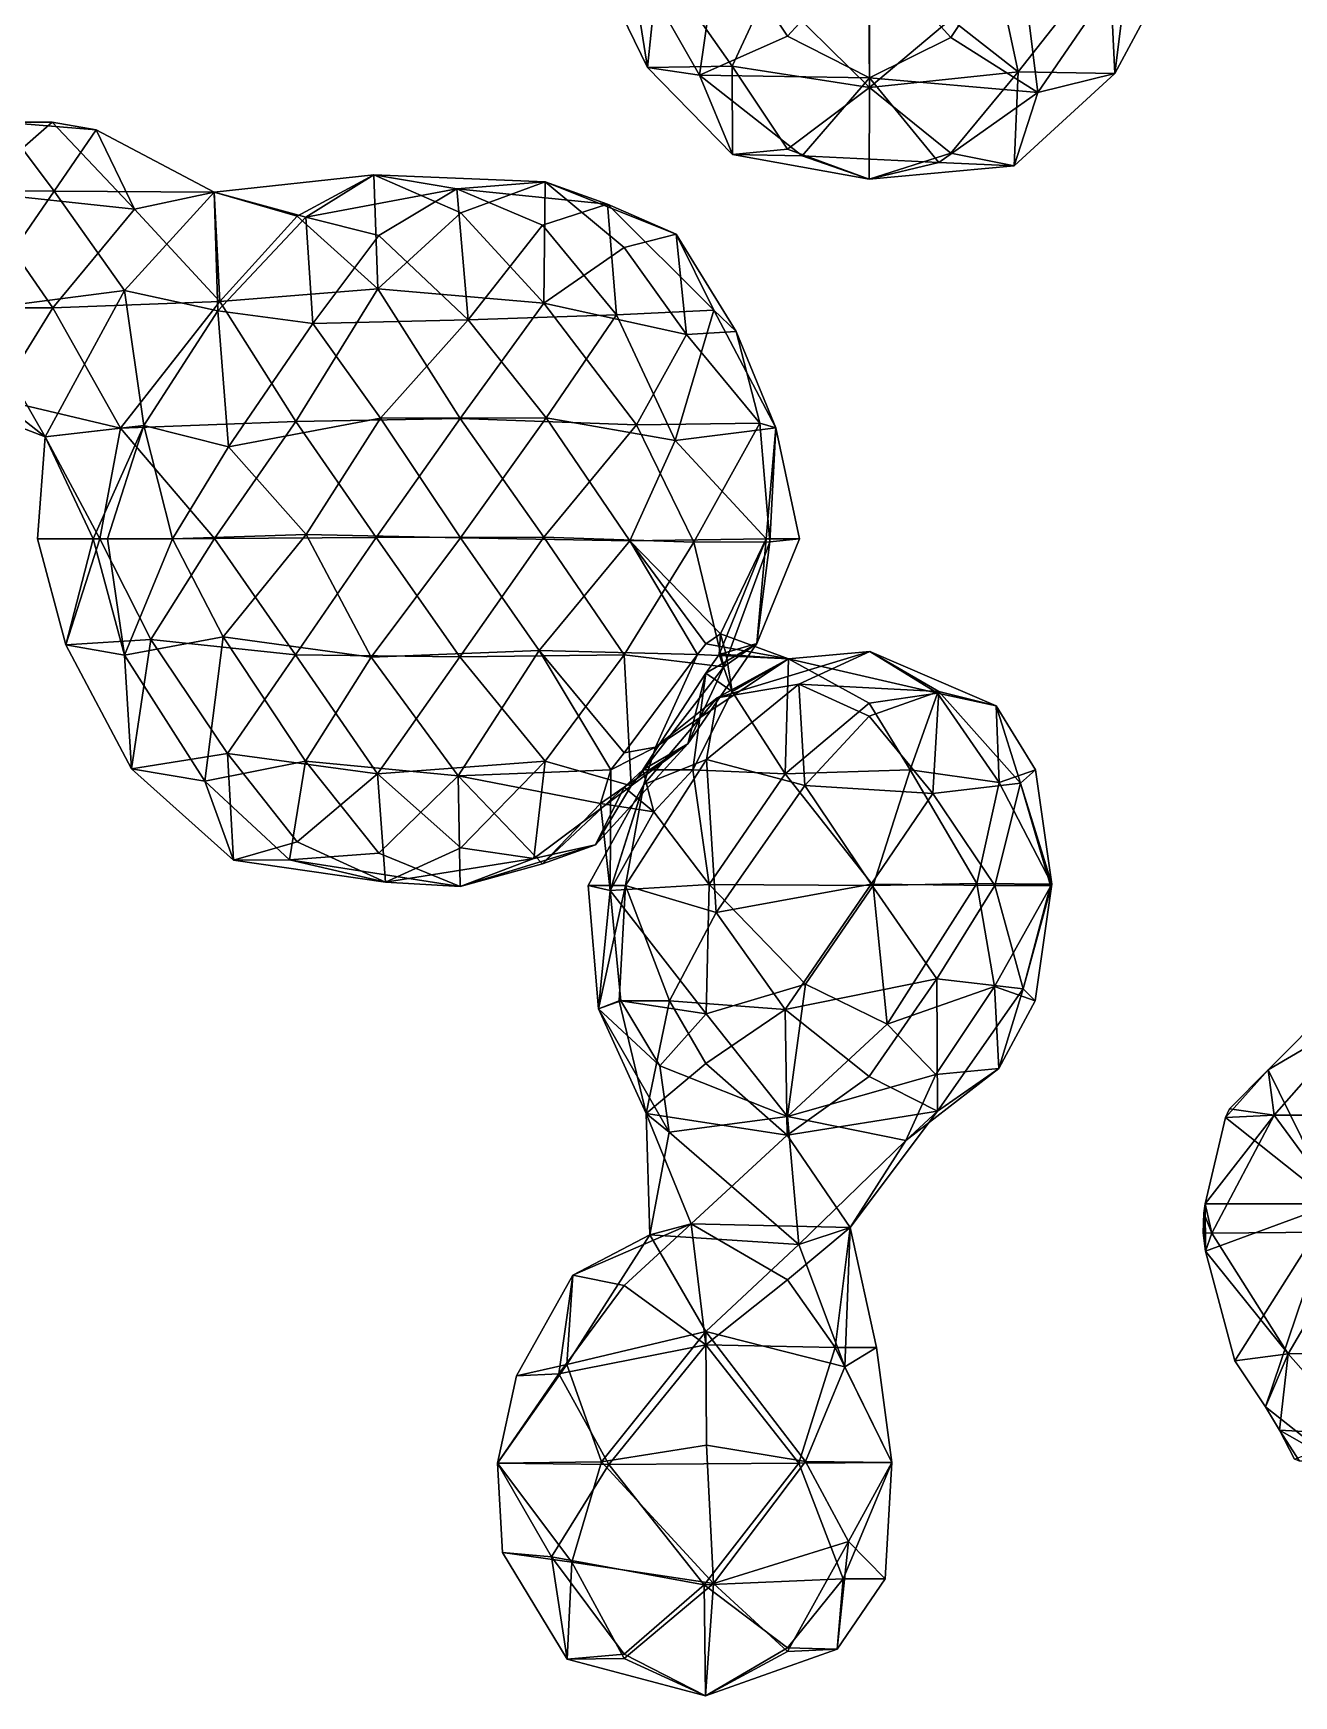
# Model space of a CAD drawing. Extents: x 290034 to 295698, y 4553723 to 4561693.
# Drawn here: x 294919.4 to 295113.8, y 4558995.8 to 4559252.1 of the extents above; entities that cross this region are included whole.
import ezdxf

# ---------------------------------------------------------------- set-up
doc = ezdxf.new("R2010")
doc.units = 0
doc.layers.add('Au_ppm_Pref_-_0_2', color=7, linetype='CONTINUOUS')

msp = doc.modelspace()

# ---------------------------------------------------------------- linework, layer by layer
at = {"layer": 'Au_ppm_Pref_-_0_2'}
for points in [[(295011.3, 4559264.7, 1847.56), (295022.16, 4559245.67, 1847.15), (295025.3, 4559267.48, 1843.62)], [(295025.3, 4559267.48, 1843.62), (295022.16, 4559245.67, 1847.15), (295035.71, 4559251.7, 1843.27)], [(295048.28, 4559265.4, 1843.52), (295025.3, 4559267.48, 1843.62), (295035.71, 4559251.7, 1843.27)], [(295071.35, 4559267.11, 1843.49), (295048.28, 4559265.4, 1843.52), (295060.91, 4559251.5, 1843.2)], [(295071.35, 4559267.11, 1843.49), (295060.91, 4559251.5, 1843.2), (295074.32, 4559242.99, 1846.8)], [(295071.35, 4559267.11, 1843.49), (295074.32, 4559242.99, 1846.8), (295088.41, 4559263.59, 1846.41)], [(295006.14, 4559263.28, 1853.07), (295014.12, 4559246.89, 1853.07), (295011.3, 4559264.7, 1847.56)], [(295011.3, 4559264.7, 1847.56), (295014.12, 4559246.89, 1853.07), (295022.16, 4559245.67, 1847.15)], [(295048.21, 4559265.58, 1862.4), (295048.37, 4559243.76, 1859.97), (295032.8, 4559259.13, 1861.76)], [(295048.28, 4559265.4, 1843.52), (295035.71, 4559251.7, 1843.27), (295048.33, 4559245.25, 1844.46)], [(295048.21, 4559265.58, 1862.4), (295060.91, 4559254.33, 1861.99), (295048.37, 4559243.76, 1859.97)], [(295060.91, 4559251.5, 1843.2), (295048.28, 4559265.4, 1843.52), (295048.33, 4559245.25, 1844.46)], [(295085.29, 4559264.04, 1858.84), (295071.29, 4559246.18, 1858.79), (295067.63, 4559263.28, 1862.18)], [(295071.29, 4559246.18, 1858.79), (295085.29, 4559264.04, 1858.84), (295086.2, 4559245.92, 1853.31)], [(295085.29, 4559264.04, 1858.84), (295095.95, 4559264.15, 1852.35), (295086.2, 4559245.92, 1853.31)], [(295095.95, 4559264.15, 1852.35), (295088.41, 4559263.59, 1846.41), (295086.2, 4559245.92, 1853.31)], [(295015.8, 4559263.28, 1858.38), (295014.12, 4559246.89, 1853.07), (295006.14, 4559263.28, 1853.07)], [(295015.8, 4559263.28, 1858.38), (295027.18, 4559247.07, 1858.53), (295014.12, 4559246.89, 1853.07)], [(295027.18, 4559247.07, 1858.53), (295015.8, 4559263.28, 1858.38), (295032.8, 4559259.13, 1861.76)], [(295071.29, 4559246.18, 1858.79), (295060.91, 4559254.33, 1861.99), (295067.63, 4559263.28, 1862.18)], [(295074.32, 4559242.99, 1846.8), (295086.2, 4559245.92, 1853.31), (295088.41, 4559263.59, 1846.41)], [(295027.18, 4559247.07, 1858.53), (295032.8, 4559259.13, 1861.76), (295048.37, 4559243.76, 1859.97)], [(295048.37, 4559243.76, 1859.97), (295060.91, 4559254.33, 1861.99), (295071.29, 4559246.18, 1858.79)], [(295022.16, 4559245.67, 1847.15), (295048.33, 4559245.25, 1844.46), (295035.71, 4559251.7, 1843.27)], [(295060.91, 4559251.5, 1843.2), (295048.33, 4559245.25, 1844.46), (295074.32, 4559242.99, 1846.8)], [(295014.12, 4559246.89, 1853.07), (295027.18, 4559247.07, 1858.53), (295027.23, 4559233.47, 1853.07)], [(295014.12, 4559246.89, 1853.07), (295027.23, 4559233.47, 1853.07), (295022.16, 4559245.67, 1847.15)], [(295027.18, 4559247.07, 1858.53), (295048.37, 4559243.76, 1859.97), (295035.71, 4559234.27, 1856.8)], [(295027.18, 4559247.07, 1858.53), (295035.71, 4559234.27, 1856.8), (295027.23, 4559233.47, 1853.07)], [(295060.91, 4559233.67, 1857), (295048.37, 4559243.76, 1859.97), (295071.29, 4559246.18, 1858.79)], [(295071.29, 4559246.18, 1858.79), (295070.64, 4559231.7, 1853.07), (295060.91, 4559233.67, 1857)], [(295071.29, 4559246.18, 1858.79), (295086.2, 4559245.92, 1853.31), (295070.64, 4559231.7, 1853.07)], [(295070.64, 4559231.7, 1853.07), (295086.2, 4559245.92, 1853.31), (295074.32, 4559242.99, 1846.8)], [(295037.95, 4559233.27, 1847.95), (295022.16, 4559245.67, 1847.15), (295027.23, 4559233.47, 1853.07)], [(295048.33, 4559245.25, 1844.46), (295022.16, 4559245.67, 1847.15), (295037.95, 4559233.27, 1847.95)], [(295035.71, 4559234.27, 1856.8), (295048.37, 4559243.76, 1859.97), (295048.3, 4559229.67, 1853.24)], [(295037.95, 4559233.27, 1847.95), (295059.03, 4559232.23, 1847.77), (295048.33, 4559245.25, 1844.46)], [(295048.3, 4559229.67, 1853.24), (295048.37, 4559243.76, 1859.97), (295060.91, 4559233.67, 1857)], [(295048.33, 4559245.25, 1844.46), (295059.03, 4559232.23, 1847.77), (295074.32, 4559242.99, 1846.8)], [(295059.03, 4559232.23, 1847.77), (295070.64, 4559231.7, 1853.07), (295074.32, 4559242.99, 1846.8)], [(294914.68, 4559238.45, 1805.55), (294922.66, 4559227.81, 1806.78), (294896.67, 4559227.9, 1805.23)], [(294922.32, 4559238.43, 1801.96), (294914.68, 4559238.45, 1805.55), (294910.04, 4559227.71, 1799.62)], [(294935.03, 4559225.04, 1799.91), (294922.32, 4559238.43, 1801.96), (294910.04, 4559227.71, 1799.62)], [(294914.68, 4559238.45, 1805.55), (294929.13, 4559237.27, 1805.55), (294922.66, 4559227.81, 1806.78)], [(294929.13, 4559237.27, 1805.55), (294914.68, 4559238.45, 1805.55), (294922.32, 4559238.43, 1801.96)], [(294929.13, 4559237.27, 1805.55), (294922.32, 4559238.43, 1801.96), (294935.03, 4559225.04, 1799.91)], [(294922.66, 4559227.81, 1806.78), (294929.13, 4559237.27, 1805.55), (294947.29, 4559227.66, 1805.47)], [(294929.13, 4559237.27, 1805.55), (294935.03, 4559225.04, 1799.91), (294947.29, 4559227.66, 1805.47)], [(295048.3, 4559229.67, 1853.24), (295027.23, 4559233.47, 1853.07), (295035.71, 4559234.27, 1856.8)], [(295027.23, 4559233.47, 1853.07), (295048.3, 4559229.67, 1853.24), (295037.95, 4559233.27, 1847.95)], [(295059.03, 4559232.23, 1847.77), (295037.95, 4559233.27, 1847.95), (295048.3, 4559229.67, 1853.24)], [(295070.64, 4559231.7, 1853.07), (295048.3, 4559229.67, 1853.24), (295060.91, 4559233.67, 1857)], [(295048.3, 4559229.67, 1853.24), (295070.64, 4559231.7, 1853.07), (295059.03, 4559232.23, 1847.77)], [(294922.66, 4559227.81, 1806.78), (294910, 4559209.46, 1807.77), (294896.67, 4559227.9, 1805.23)], [(294947.29, 4559227.66, 1805.47), (294971.95, 4559230.31, 1805.23), (294961.43, 4559223.77, 1810.82)], [(294947.29, 4559227.66, 1805.47), (294960.12, 4559223.93, 1800.85), (294971.95, 4559230.31, 1805.23)], [(294960.12, 4559223.93, 1800.85), (294972.54, 4559212.74, 1798.89), (294971.95, 4559230.31, 1805.23)], [(294961.43, 4559223.77, 1810.82), (294971.95, 4559230.31, 1805.23), (294984.73, 4559228.14, 1811.91)], [(294972.72, 4559220.95, 1815.2), (294961.43, 4559223.77, 1810.82), (294984.73, 4559228.14, 1811.91)], [(294984.73, 4559228.14, 1811.91), (294971.95, 4559230.31, 1805.23), (294998.35, 4559229.23, 1805.33)], [(294998.35, 4559229.23, 1805.33), (294971.95, 4559230.31, 1805.23), (294985.32, 4559224.45, 1800.68)], [(294971.95, 4559230.31, 1805.23), (294972.54, 4559212.74, 1798.89), (294985.32, 4559224.45, 1800.68)], [(294986.49, 4559207.95, 1817.02), (294972.72, 4559220.95, 1815.2), (294984.73, 4559228.14, 1811.91)], [(295007.97, 4559225.8, 1810.87), (294984.73, 4559228.14, 1811.91), (294998.35, 4559229.23, 1805.33)], [(294986.49, 4559207.95, 1817.02), (294984.73, 4559228.14, 1811.91), (294997.91, 4559222.53, 1815.73)], [(295007.97, 4559225.8, 1810.87), (294997.91, 4559222.53, 1815.73), (294984.73, 4559228.14, 1811.91)], [(294998.12, 4559210.55, 1799.44), (294998.35, 4559229.23, 1805.33), (294985.32, 4559224.45, 1800.68)], [(295010.51, 4559219.13, 1802.45), (294998.35, 4559229.23, 1805.33), (294998.12, 4559210.55, 1799.44)], [(294998.35, 4559229.23, 1805.33), (295018.55, 4559221.19, 1805.55), (295007.97, 4559225.8, 1810.87)], [(295010.51, 4559219.13, 1802.45), (295018.55, 4559221.19, 1805.55), (294998.35, 4559229.23, 1805.33)], [(294922.41, 4559209.79, 1798.77), (294910.04, 4559227.71, 1799.62), (294903.76, 4559209.83, 1800.03)], [(294922.66, 4559227.81, 1806.78), (294933.47, 4559212.46, 1807.12), (294910, 4559209.46, 1807.77)], [(294935.03, 4559225.04, 1799.91), (294910.04, 4559227.71, 1799.62), (294922.41, 4559209.79, 1798.77)], [(294922.66, 4559227.81, 1806.78), (294947.29, 4559227.66, 1805.47), (294933.47, 4559212.46, 1807.12)], [(294947.85, 4559209.36, 1811.05), (294933.47, 4559212.46, 1807.12), (294947.29, 4559227.66, 1805.47)], [(294935.03, 4559225.04, 1799.91), (294948.18, 4559210.77, 1799.24), (294947.29, 4559227.66, 1805.47)], [(294947.85, 4559209.36, 1811.05), (294947.29, 4559227.66, 1805.47), (294961.43, 4559223.77, 1810.82)], [(294947.29, 4559227.66, 1805.47), (294948.18, 4559210.77, 1799.24), (294960.12, 4559223.93, 1800.85)], [(295007.97, 4559225.8, 1810.87), (295009.35, 4559208.73, 1816.52), (294997.91, 4559222.53, 1815.73)], [(295024.33, 4559209.46, 1811.85), (295009.35, 4559208.73, 1816.52), (295007.97, 4559225.8, 1810.87)], [(295007.97, 4559225.8, 1810.87), (295018.55, 4559221.19, 1805.55), (295024.33, 4559209.46, 1811.85)], [(294935.03, 4559225.04, 1799.91), (294922.41, 4559209.79, 1798.77), (294948.18, 4559210.77, 1799.24)], [(294947.85, 4559209.36, 1811.05), (294961.43, 4559223.77, 1810.82), (294962.52, 4559207.41, 1815.49)], [(294948.18, 4559210.77, 1799.24), (294972.54, 4559212.74, 1798.89), (294960.12, 4559223.93, 1800.85)], [(294961.43, 4559223.77, 1810.82), (294972.72, 4559220.95, 1815.2), (294962.52, 4559207.41, 1815.49)], [(294998.12, 4559210.55, 1799.44), (294985.32, 4559224.45, 1800.68), (294972.54, 4559212.74, 1798.89)], [(294986.49, 4559207.95, 1817.02), (294962.52, 4559207.41, 1815.49), (294972.72, 4559220.95, 1815.2)], [(294986.49, 4559207.95, 1817.02), (294997.91, 4559222.53, 1815.73), (295009.35, 4559208.73, 1816.52)], [(295020.13, 4559205.7, 1802.4), (295018.55, 4559221.19, 1805.55), (295010.51, 4559219.13, 1802.45)], [(295020.13, 4559205.7, 1802.4), (295027.81, 4559206.17, 1805.55), (295018.55, 4559221.19, 1805.55)], [(295018.55, 4559221.19, 1805.55), (295027.81, 4559206.17, 1805.55), (295024.33, 4559209.46, 1811.85)], [(295020.13, 4559205.7, 1802.4), (295010.51, 4559219.13, 1802.45), (294998.12, 4559210.55, 1799.44)], [(294933.47, 4559212.46, 1807.12), (294921.26, 4559189.91, 1805.99), (294910, 4559209.46, 1807.77)], [(294933.47, 4559212.46, 1807.12), (294936.44, 4559191.68, 1810.49), (294921.26, 4559189.91, 1805.99)], [(294933.47, 4559212.46, 1807.12), (294947.85, 4559209.36, 1811.05), (294936.44, 4559191.68, 1810.49)], [(294948.18, 4559210.77, 1799.24), (294959.92, 4559192.3, 1797.53), (294972.54, 4559212.74, 1798.89)], [(294985.23, 4559192.75, 1797.32), (294972.54, 4559212.74, 1798.89), (294959.92, 4559192.3, 1797.53)], [(294985.23, 4559192.75, 1797.32), (294998.12, 4559210.55, 1799.44), (294972.54, 4559212.74, 1798.89)], [(294922.41, 4559209.79, 1798.77), (294932.89, 4559191.23, 1799.27), (294948.18, 4559210.77, 1799.24)], [(294932.89, 4559191.23, 1799.27), (294959.92, 4559192.3, 1797.53), (294948.18, 4559210.77, 1799.24)], [(295012.41, 4559191.75, 1799.18), (294998.12, 4559210.55, 1799.44), (294985.23, 4559192.75, 1797.32)], [(295012.41, 4559191.75, 1799.18), (295020.13, 4559205.7, 1802.4), (294998.12, 4559210.55, 1799.44)], [(294901.12, 4559197.67, 1805.55), (294910, 4559209.46, 1807.77), (294921.26, 4559189.91, 1805.99)], [(294922.41, 4559209.79, 1798.77), (294903.76, 4559209.83, 1800.03), (294913.77, 4559195.77, 1800.88)], [(294913.77, 4559195.77, 1800.88), (294932.89, 4559191.23, 1799.27), (294922.41, 4559209.79, 1798.77)], [(294936.44, 4559191.68, 1810.49), (294947.85, 4559209.36, 1811.05), (294949.51, 4559188.39, 1815.29)], [(294947.85, 4559209.36, 1811.05), (294962.52, 4559207.41, 1815.49), (294949.51, 4559188.39, 1815.29)], [(294962.52, 4559207.41, 1815.49), (294972.96, 4559192.78, 1817.55), (294949.51, 4559188.39, 1815.29)], [(294986.49, 4559207.95, 1817.02), (294972.96, 4559192.78, 1817.55), (294962.52, 4559207.41, 1815.49)], [(294986.49, 4559207.95, 1817.02), (294998.52, 4559192.85, 1818.02), (294972.96, 4559192.78, 1817.55)], [(295009.35, 4559208.73, 1816.52), (294998.52, 4559192.85, 1818.02), (294986.49, 4559207.95, 1817.02)], [(295018.39, 4559189.35, 1817.02), (294998.52, 4559192.85, 1818.02), (295009.35, 4559208.73, 1816.52)], [(295018.39, 4559189.35, 1817.02), (295009.35, 4559208.73, 1816.52), (295024.33, 4559209.46, 1811.85)], [(295018.39, 4559189.35, 1817.02), (295024.33, 4559209.46, 1811.85), (295033.92, 4559191.32, 1811.17)], [(295027.81, 4559206.17, 1805.55), (295033.92, 4559191.32, 1811.17), (295024.33, 4559209.46, 1811.85)], [(295020.13, 4559205.7, 1802.4), (295012.41, 4559191.75, 1799.18), (295031.45, 4559192.01, 1804.23)], [(295031.45, 4559192.01, 1804.23), (295027.81, 4559206.17, 1805.55), (295020.13, 4559205.7, 1802.4)], [(295027.81, 4559206.17, 1805.55), (295031.45, 4559192.01, 1804.23), (295033.92, 4559191.32, 1811.17)], [(294913.77, 4559195.77, 1800.88), (294901.12, 4559197.67, 1805.55), (294921.26, 4559189.91, 1805.99)], [(294913.77, 4559195.77, 1800.88), (294921.26, 4559189.91, 1805.99), (294932.89, 4559191.23, 1799.27)], [(294932.89, 4559191.23, 1799.27), (294947.35, 4559174.25, 1798.06), (294959.92, 4559192.3, 1797.53)], [(294972.28, 4559174.41, 1797.01), (294959.92, 4559192.3, 1797.53), (294947.35, 4559174.25, 1798.06)], [(294949.51, 4559188.39, 1815.29), (294972.96, 4559192.78, 1817.55), (294961.47, 4559174.84, 1817.32)], [(294985.23, 4559192.75, 1797.32), (294959.92, 4559192.3, 1797.53), (294972.28, 4559174.41, 1797.01)], [(294972.96, 4559192.78, 1817.55), (294985.31, 4559174.34, 1816.45), (294961.47, 4559174.84, 1817.32)], [(294998.13, 4559174.43, 1797.48), (294985.23, 4559192.75, 1797.32), (294972.28, 4559174.41, 1797.01)], [(294998.52, 4559192.85, 1818.02), (294985.31, 4559174.34, 1816.45), (294972.96, 4559192.78, 1817.55)], [(295012.41, 4559191.75, 1799.18), (294985.23, 4559192.75, 1797.32), (294998.13, 4559174.43, 1797.48)], [(294998.52, 4559192.85, 1818.02), (295011.39, 4559173.9, 1818.34), (294985.31, 4559174.34, 1816.45)], [(295011.39, 4559173.9, 1818.34), (294998.52, 4559192.85, 1818.02), (295018.39, 4559189.35, 1817.02)], [(295031.45, 4559192.01, 1804.23), (295012.41, 4559191.75, 1799.18), (295021.25, 4559173.66, 1800.89)], [(295021.25, 4559173.66, 1800.89), (295032.97, 4559173.74, 1805.8), (295031.45, 4559192.01, 1804.23)], [(295031.45, 4559192.01, 1804.23), (295032.97, 4559173.74, 1805.8), (295033.92, 4559191.32, 1811.17)], [(294920.05, 4559174.19, 1805.55), (294921.26, 4559189.91, 1805.99), (294928.63, 4559174.19, 1808.52)], [(294929.66, 4559174.19, 1800.57), (294921.26, 4559189.91, 1805.99), (294920.05, 4559174.19, 1805.55)], [(294928.63, 4559174.19, 1808.52), (294921.26, 4559189.91, 1805.99), (294936.44, 4559191.68, 1810.49)], [(294921.26, 4559189.91, 1805.99), (294929.66, 4559174.19, 1800.57), (294932.89, 4559191.23, 1799.27)], [(294936.44, 4559191.68, 1810.49), (294930.88, 4559174.19, 1811.49), (294928.63, 4559174.19, 1808.52)], [(294929.66, 4559174.19, 1800.57), (294947.35, 4559174.25, 1798.06), (294932.89, 4559191.23, 1799.27)], [(294936.44, 4559191.68, 1810.49), (294940.87, 4559174.19, 1814.63), (294930.88, 4559174.19, 1811.49)], [(294936.44, 4559191.68, 1810.49), (294949.51, 4559188.39, 1815.29), (294940.87, 4559174.19, 1814.63)], [(294998.13, 4559174.43, 1797.48), (295021.25, 4559173.66, 1800.89), (295012.41, 4559191.75, 1799.18)], [(295018.39, 4559189.35, 1817.02), (295033.92, 4559191.32, 1811.17), (295032.43, 4559174.19, 1815.89)], [(295033.92, 4559191.32, 1811.17), (295037.55, 4559174.19, 1811.49), (295032.43, 4559174.19, 1815.89)], [(295037.55, 4559174.19, 1811.49), (295033.92, 4559191.32, 1811.17), (295032.97, 4559173.74, 1805.8)], [(294961.47, 4559174.84, 1817.32), (294940.87, 4559174.19, 1814.63), (294949.51, 4559188.39, 1815.29)], [(295032.43, 4559174.19, 1815.89), (295011.39, 4559173.9, 1818.34), (295018.39, 4559189.35, 1817.02)], [(294920.05, 4559174.19, 1805.55), (294928.63, 4559174.19, 1808.52), (294924.44, 4559157.86, 1805.55)], [(294920.05, 4559174.19, 1805.55), (294924.44, 4559157.86, 1805.55), (294929.66, 4559174.19, 1800.57)], [(294929.66, 4559174.19, 1800.57), (294924.44, 4559157.86, 1805.55), (294937.55, 4559158.65, 1800.1)], [(294924.44, 4559157.86, 1805.55), (294928.63, 4559174.19, 1808.52), (294933.47, 4559156.27, 1811.46)], [(294928.63, 4559174.19, 1808.52), (294930.88, 4559174.19, 1811.49), (294933.47, 4559156.27, 1811.46)], [(294929.66, 4559174.19, 1800.57), (294937.55, 4559158.65, 1800.1), (294947.35, 4559174.25, 1798.06)], [(294930.88, 4559174.19, 1811.49), (294940.87, 4559174.19, 1814.63), (294933.47, 4559156.27, 1811.46)], [(294940.87, 4559174.19, 1814.63), (294948.71, 4559159.05, 1815.98), (294933.47, 4559156.27, 1811.46)], [(294959.85, 4559156.32, 1797.75), (294947.35, 4559174.25, 1798.06), (294937.55, 4559158.65, 1800.1)], [(294961.47, 4559174.84, 1817.32), (294948.71, 4559159.05, 1815.98), (294940.87, 4559174.19, 1814.63)], [(294972.28, 4559174.41, 1797.01), (294947.35, 4559174.25, 1798.06), (294959.85, 4559156.32, 1797.75)], [(294961.47, 4559174.84, 1817.32), (294971.54, 4559155.95, 1817.78), (294948.71, 4559159.05, 1815.98)], [(294985.21, 4559156.01, 1797.57), (294972.28, 4559174.41, 1797.01), (294959.85, 4559156.32, 1797.75)], [(294985.31, 4559174.34, 1816.45), (294971.54, 4559155.95, 1817.78), (294961.47, 4559174.84, 1817.32)], [(294997.44, 4559156.96, 1818.77), (294971.54, 4559155.95, 1817.78), (294985.31, 4559174.34, 1816.45)], [(294998.13, 4559174.43, 1797.48), (294972.28, 4559174.41, 1797.01), (294985.21, 4559156.01, 1797.57)], [(295010.5, 4559156.32, 1799.67), (294998.13, 4559174.43, 1797.48), (294985.21, 4559156.01, 1797.57)], [(294997.44, 4559156.96, 1818.77), (294985.31, 4559174.34, 1816.45), (295011.39, 4559173.9, 1818.34)], [(294998.13, 4559174.43, 1797.48), (295010.5, 4559156.32, 1799.67), (295021.25, 4559173.66, 1800.89)], [(295025.36, 4559159.54, 1817.43), (295011.39, 4559173.9, 1818.34), (295032.43, 4559174.19, 1815.89)], [(295025.16, 4559156.37, 1816.47), (295025.36, 4559159.54, 1817.43), (295032.43, 4559174.19, 1815.89)], [(295025.16, 4559156.37, 1816.47), (295032.43, 4559174.19, 1815.89), (295030.96, 4559158.05, 1810.52)], [(295030.96, 4559158.05, 1810.52), (295032.43, 4559174.19, 1815.89), (295037.55, 4559174.19, 1811.49)], [(295030.96, 4559158.05, 1810.52), (295037.55, 4559174.19, 1811.49), (295032.97, 4559173.74, 1805.8)], [(295021.82, 4559156.37, 1818.04), (294997.44, 4559156.96, 1818.77), (295011.39, 4559173.9, 1818.34)], [(295021.25, 4559173.66, 1800.89), (295010.5, 4559156.32, 1799.67), (295025.91, 4559154.46, 1804.86)], [(295023.11, 4559157.97, 1817.97), (295021.82, 4559156.37, 1818.04), (295011.39, 4559173.9, 1818.34)], [(295025.36, 4559159.54, 1817.43), (295023.11, 4559157.97, 1817.97), (295011.39, 4559173.9, 1818.34)], [(295032.97, 4559173.74, 1805.8), (295021.25, 4559173.66, 1800.89), (295025.91, 4559154.46, 1804.86)], [(295032.97, 4559173.74, 1805.8), (295025.91, 4559154.46, 1804.86), (295030.96, 4559158.05, 1810.52)], [(294937.55, 4559158.65, 1800.1), (294924.44, 4559157.86, 1805.55), (294934.54, 4559138.71, 1805.43)], [(294948.71, 4559159.05, 1815.98), (294945.86, 4559136.83, 1812.13), (294933.47, 4559156.27, 1811.46)], [(294937.55, 4559158.65, 1800.1), (294934.54, 4559138.71, 1805.43), (294949.38, 4559141.06, 1800.25)], [(294937.55, 4559158.65, 1800.1), (294949.38, 4559141.06, 1800.25), (294959.85, 4559156.32, 1797.75)], [(294961.39, 4559139.88, 1816.39), (294945.86, 4559136.83, 1812.13), (294948.71, 4559159.05, 1815.98)], [(294948.71, 4559159.05, 1815.98), (294971.54, 4559155.95, 1817.78), (294961.39, 4559139.88, 1816.39)], [(295025.36, 4559159.54, 1817.43), (295035.88, 4559155.67, 1823.54), (295023.11, 4559157.97, 1817.97)], [(295026.23, 4559156.37, 1817.43), (295025.36, 4559159.54, 1817.43), (295025.16, 4559156.37, 1816.47)], [(295025.36, 4559159.54, 1817.43), (295026.23, 4559156.37, 1817.43), (295035.88, 4559155.67, 1823.54)], [(294933.47, 4559156.27, 1811.46), (294934.54, 4559138.71, 1805.43), (294924.44, 4559157.86, 1805.55)], [(294945.86, 4559136.83, 1812.13), (294934.54, 4559138.71, 1805.43), (294933.47, 4559156.27, 1811.46)], [(294949.38, 4559141.06, 1800.25), (294972.49, 4559137.96, 1799.41), (294959.85, 4559156.32, 1797.75)], [(294985.21, 4559156.01, 1797.57), (294959.85, 4559156.32, 1797.75), (294972.49, 4559137.96, 1799.41)], [(294984.93, 4559137.62, 1817.69), (294971.54, 4559155.95, 1817.78), (294997.44, 4559156.96, 1818.77)], [(295008.48, 4559138.55, 1818.39), (294984.93, 4559137.62, 1817.69), (294997.44, 4559156.96, 1818.77)], [(294985.21, 4559156.01, 1797.57), (294998.32, 4559139.89, 1800.67), (295010.5, 4559156.32, 1799.67)], [(295010.51, 4559141.2, 1818.32), (295008.48, 4559138.55, 1818.39), (294997.44, 4559156.96, 1818.77)], [(295010.51, 4559141.2, 1818.32), (294997.44, 4559156.96, 1818.77), (295021.82, 4559156.37, 1818.04)], [(295010.5, 4559156.32, 1799.67), (294998.32, 4559139.89, 1800.67), (295011.61, 4559136.1, 1805.87)], [(295011.61, 4559136.1, 1805.87), (295025.91, 4559154.46, 1804.86), (295010.5, 4559156.32, 1799.67)], [(295010.51, 4559141.2, 1818.32), (295021.82, 4559156.37, 1818.04), (295015.36, 4559142.07, 1823.37)], [(295035.88, 4559155.67, 1823.54), (295015.36, 4559142.07, 1823.37), (295021.82, 4559156.37, 1818.04)], [(295023.11, 4559153.48, 1816.47), (295030.96, 4559158.05, 1810.52), (295020.33, 4559142.55, 1810.51)], [(295020.33, 4559142.55, 1810.51), (295030.96, 4559158.05, 1810.52), (295025.91, 4559154.46, 1804.86)], [(295035.88, 4559155.67, 1823.54), (295021.82, 4559156.37, 1818.04), (295023.11, 4559157.97, 1817.97)], [(295023.11, 4559153.48, 1816.47), (295025.16, 4559156.37, 1816.47), (295030.96, 4559158.05, 1810.52)], [(295023.11, 4559153.48, 1816.47), (295027.17, 4559150.63, 1817.43), (295025.16, 4559156.37, 1816.47)], [(295024.84, 4559149.65, 1827.89), (295048.38, 4559156.83, 1829.39), (295037.46, 4559151.76, 1834.54)], [(295048.38, 4559156.83, 1829.39), (295024.84, 4559149.65, 1827.89), (295035.88, 4559155.67, 1823.54)], [(295027.17, 4559150.63, 1817.43), (295026.23, 4559156.37, 1817.43), (295025.16, 4559156.37, 1816.47)], [(295027.17, 4559150.63, 1817.43), (295035.88, 4559155.67, 1823.54), (295026.23, 4559156.37, 1817.43)], [(295035.88, 4559155.67, 1823.54), (295058.83, 4559150.39, 1824.39), (295048.38, 4559156.83, 1829.39)], [(295059.04, 4559150.65, 1834.22), (295037.46, 4559151.76, 1834.54), (295048.38, 4559156.83, 1829.39)], [(295067.89, 4559148.43, 1829.31), (295059.04, 4559150.65, 1834.22), (295048.38, 4559156.83, 1829.39)], [(295058.83, 4559150.39, 1824.39), (295067.89, 4559148.43, 1829.31), (295048.38, 4559156.83, 1829.39)], [(294984.93, 4559137.62, 1817.69), (294961.39, 4559139.88, 1816.39), (294971.54, 4559155.95, 1817.78)], [(294998.32, 4559139.89, 1800.67), (294985.21, 4559156.01, 1797.57), (294972.49, 4559137.96, 1799.41)], [(295020.33, 4559142.55, 1810.51), (295025.91, 4559154.46, 1804.86), (295011.61, 4559136.1, 1805.87)], [(295021.12, 4559138.55, 1817.43), (295023.11, 4559153.48, 1816.47), (295013.39, 4559138.55, 1816.08)], [(295013.39, 4559138.55, 1816.08), (295023.11, 4559153.48, 1816.47), (295020.33, 4559142.55, 1810.51)], [(295024.84, 4559149.65, 1827.89), (295015.36, 4559142.07, 1823.37), (295035.88, 4559155.67, 1823.54)], [(295021.12, 4559138.55, 1817.43), (295027.17, 4559150.63, 1817.43), (295023.11, 4559153.48, 1816.47)], [(295027.17, 4559150.63, 1817.43), (295035.33, 4559137.95, 1818.52), (295035.88, 4559155.67, 1823.54)], [(295035.33, 4559137.95, 1818.52), (295048.31, 4559148.84, 1819.95), (295035.88, 4559155.67, 1823.54)], [(295058.83, 4559150.39, 1824.39), (295035.88, 4559155.67, 1823.54), (295048.31, 4559148.84, 1819.95)], [(295038.4, 4559136.15, 1839.12), (295023.21, 4559140.16, 1835.56), (295037.46, 4559151.76, 1834.54)], [(295037.46, 4559151.76, 1834.54), (295023.21, 4559140.16, 1835.56), (295024.84, 4559149.65, 1827.89)], [(295038.4, 4559136.15, 1839.12), (295037.46, 4559151.76, 1834.54), (295048.31, 4559146.83, 1838.01)], [(295037.46, 4559151.76, 1834.54), (295059.04, 4559150.65, 1834.22), (295048.31, 4559146.83, 1838.01)], [(295024.84, 4559149.65, 1827.89), (295023.21, 4559140.16, 1835.56), (295013.57, 4559136.32, 1828.95)], [(295024.84, 4559149.65, 1827.89), (295013.57, 4559136.32, 1828.95), (295015.36, 4559142.07, 1823.37)], [(295021.12, 4559138.55, 1817.43), (295035.33, 4559137.95, 1818.52), (295027.17, 4559150.63, 1817.43)], [(295035.33, 4559137.95, 1818.52), (295054.61, 4559138.55, 1820.4), (295048.31, 4559148.84, 1819.95)], [(295059.04, 4559150.65, 1834.22), (295058.12, 4559134.89, 1838.65), (295048.31, 4559146.83, 1838.01)], [(295058.83, 4559150.39, 1824.39), (295048.31, 4559148.84, 1819.95), (295054.61, 4559138.55, 1820.4)], [(295068.33, 4559136.62, 1823.99), (295058.83, 4559150.39, 1824.39), (295054.61, 4559138.55, 1820.4)], [(295059.04, 4559150.65, 1834.22), (295071.63, 4559136.53, 1834.51), (295058.12, 4559134.89, 1838.65)], [(295068.33, 4559136.62, 1823.99), (295067.89, 4559148.43, 1829.31), (295058.83, 4559150.39, 1824.39)], [(295067.89, 4559148.43, 1829.31), (295071.63, 4559136.53, 1834.51), (295059.04, 4559150.65, 1834.22)], [(295068.33, 4559136.62, 1823.99), (295073.97, 4559138.55, 1829.31), (295067.89, 4559148.43, 1829.31)], [(295067.89, 4559148.43, 1829.31), (295073.97, 4559138.55, 1829.31), (295071.63, 4559136.53, 1834.51)], [(295038.4, 4559136.15, 1839.12), (295048.31, 4559146.83, 1838.01), (295058.12, 4559134.89, 1838.65)], [(294950.27, 4559124.63, 1805.55), (294949.38, 4559141.06, 1800.25), (294934.54, 4559138.71, 1805.43)], [(294950.27, 4559124.63, 1805.55), (294960.12, 4559127.48, 1801.86), (294949.38, 4559141.06, 1800.25)], [(294949.38, 4559141.06, 1800.25), (294960.12, 4559127.48, 1801.86), (294972.49, 4559137.96, 1799.41)], [(295010.51, 4559135.9, 1816.55), (295020.33, 4559142.55, 1810.51), (295006.08, 4559127, 1811.49)], [(295020.33, 4559142.55, 1810.51), (295011.61, 4559136.1, 1805.87), (295006.08, 4559127, 1811.49)], [(295013.57, 4559136.32, 1828.95), (295008.38, 4559119.97, 1822.67), (295015.36, 4559142.07, 1823.37)], [(295008.48, 4559138.55, 1818.39), (295015.36, 4559142.07, 1823.37), (295008.38, 4559119.97, 1822.67)], [(295008.48, 4559138.55, 1818.39), (295010.51, 4559141.2, 1818.32), (295015.36, 4559142.07, 1823.37)], [(295010.51, 4559135.9, 1816.55), (295013.39, 4559138.55, 1816.08), (295020.33, 4559142.55, 1810.51)], [(294945.86, 4559136.83, 1812.13), (294950.27, 4559124.63, 1805.55), (294934.54, 4559138.71, 1805.43)], [(294945.86, 4559136.83, 1812.13), (294961.39, 4559139.88, 1816.39), (294958.9, 4559124.7, 1811.2)], [(294972.72, 4559125.72, 1815.77), (294958.9, 4559124.7, 1811.2), (294961.39, 4559139.88, 1816.39)], [(294961.39, 4559139.88, 1816.39), (294984.93, 4559137.62, 1817.69), (294972.72, 4559125.72, 1815.77)], [(294998.32, 4559139.89, 1800.67), (294972.49, 4559137.96, 1799.41), (294985.32, 4559126.54, 1801.55)], [(295008.48, 4559138.55, 1818.39), (295006.86, 4559133.38, 1817.43), (294984.93, 4559137.62, 1817.69)], [(294996.6, 4559124.89, 1806.32), (294998.32, 4559139.89, 1800.67), (294985.32, 4559126.54, 1801.55)], [(294996.6, 4559124.89, 1806.32), (295011.61, 4559136.1, 1805.87), (294998.32, 4559139.89, 1800.67)], [(295006.86, 4559133.38, 1817.43), (295008.48, 4559138.55, 1818.39), (295008.38, 4559119.97, 1822.67)], [(295015.1, 4559132.07, 1817.43), (295013.39, 4559138.55, 1816.08), (295010.51, 4559135.9, 1816.55)], [(295023.21, 4559140.16, 1835.56), (295024.7, 4559116.54, 1839.04), (295010.72, 4559120.72, 1835.2)], [(295023.21, 4559140.16, 1835.56), (295010.72, 4559120.72, 1835.2), (295013.57, 4559136.32, 1828.95)], [(295015.1, 4559132.07, 1817.43), (295021.12, 4559138.55, 1817.43), (295013.39, 4559138.55, 1816.08)], [(295023.64, 4559120.86, 1818.9), (295021.12, 4559138.55, 1817.43), (295015.1, 4559132.07, 1817.43)], [(295023.64, 4559120.86, 1818.9), (295035.33, 4559137.95, 1818.52), (295021.12, 4559138.55, 1817.43)], [(295024.7, 4559116.54, 1839.04), (295023.21, 4559140.16, 1835.56), (295038.4, 4559136.15, 1839.12)], [(295035.33, 4559137.95, 1818.52), (295048.9, 4559120.74, 1820.03), (295054.61, 4559138.55, 1820.4)], [(295048.9, 4559120.74, 1820.03), (295064.88, 4559121.02, 1821.52), (295054.61, 4559138.55, 1820.4)], [(295054.61, 4559138.55, 1820.4), (295064.88, 4559121.02, 1821.52), (295068.33, 4559136.62, 1823.99)], [(295068.33, 4559136.62, 1823.99), (295076.46, 4559120.94, 1828.56), (295073.97, 4559138.55, 1829.31)], [(295073.97, 4559138.55, 1829.31), (295076.46, 4559120.94, 1828.56), (295071.63, 4559136.53, 1834.51)], [(294958.9, 4559124.7, 1811.2), (294950.27, 4559124.63, 1805.55), (294945.86, 4559136.83, 1812.13)], [(294973.75, 4559121.23, 1805.93), (294972.49, 4559137.96, 1799.41), (294960.12, 4559127.48, 1801.86)], [(294973.75, 4559121.23, 1805.93), (294985.32, 4559126.54, 1801.55), (294972.49, 4559137.96, 1799.41)], [(294984.93, 4559137.62, 1817.69), (294985.22, 4559120.58, 1811.53), (294972.72, 4559125.72, 1815.77)], [(295006.86, 4559133.38, 1817.43), (294997.91, 4559124.09, 1816.31), (294984.93, 4559137.62, 1817.69)], [(294984.93, 4559137.62, 1817.69), (294997.91, 4559124.09, 1816.31), (294985.22, 4559120.58, 1811.53)], [(295006.08, 4559127, 1811.49), (295011.61, 4559136.1, 1805.87), (294996.6, 4559124.89, 1806.32)], [(295010.51, 4559135.9, 1816.55), (295006.08, 4559127, 1811.49), (294997.91, 4559124.09, 1816.31)], [(295010.51, 4559135.9, 1816.55), (294997.91, 4559124.09, 1816.31), (295006.86, 4559133.38, 1817.43)], [(295010.72, 4559120.72, 1835.2), (295004.97, 4559120.74, 1829.31), (295013.57, 4559136.32, 1828.95)], [(295013.57, 4559136.32, 1828.95), (295004.97, 4559120.74, 1829.31), (295008.38, 4559119.97, 1822.67)], [(295015.1, 4559132.07, 1817.43), (295010.51, 4559135.9, 1816.55), (295006.86, 4559133.38, 1817.43)], [(295023.64, 4559120.86, 1818.9), (295048.9, 4559120.74, 1820.03), (295035.33, 4559137.95, 1818.52)], [(295024.7, 4559116.54, 1839.04), (295038.4, 4559136.15, 1839.12), (295048.59, 4559120.95, 1839.9)], [(295048.59, 4559120.95, 1839.9), (295038.4, 4559136.15, 1839.12), (295058.12, 4559134.89, 1838.65)], [(295071.63, 4559136.53, 1834.51), (295067.7, 4559120.74, 1838.45), (295058.12, 4559134.89, 1838.65)], [(295068.33, 4559136.62, 1823.99), (295064.88, 4559121.02, 1821.52), (295076.46, 4559120.94, 1828.56)], [(295071.63, 4559136.53, 1834.51), (295076.25, 4559120.74, 1835.25), (295067.7, 4559120.74, 1838.45)], [(295076.46, 4559120.94, 1828.56), (295076.25, 4559120.74, 1835.25), (295071.63, 4559136.53, 1834.51)], [(295015.1, 4559132.07, 1817.43), (295006.86, 4559133.38, 1817.43), (295008.38, 4559119.97, 1822.67)], [(295048.59, 4559120.95, 1839.9), (295058.12, 4559134.89, 1838.65), (295067.7, 4559120.74, 1838.45)], [(295015.1, 4559132.07, 1817.43), (295008.38, 4559119.97, 1822.67), (295023.64, 4559120.86, 1818.9)], [(294973.75, 4559121.23, 1805.93), (294960.12, 4559127.48, 1801.86), (294950.27, 4559124.63, 1805.55)], [(294972.72, 4559125.72, 1815.77), (294985.22, 4559120.58, 1811.53), (294958.9, 4559124.7, 1811.2)], [(294996.6, 4559124.89, 1806.32), (294985.32, 4559126.54, 1801.55), (294973.75, 4559121.23, 1805.93)], [(294997.91, 4559124.09, 1816.31), (295006.08, 4559127, 1811.49), (294985.22, 4559120.58, 1811.53)], [(295006.08, 4559127, 1811.49), (294996.6, 4559124.89, 1806.32), (294985.22, 4559120.58, 1811.53)], [(294958.9, 4559124.7, 1811.2), (294973.75, 4559121.23, 1805.93), (294950.27, 4559124.63, 1805.55)], [(294958.9, 4559124.7, 1811.2), (294985.22, 4559120.58, 1811.53), (294973.75, 4559121.23, 1805.93)], [(294973.75, 4559121.23, 1805.93), (294985.22, 4559120.58, 1811.53), (294996.6, 4559124.89, 1806.32)], [(295010.72, 4559120.72, 1835.2), (295006.56, 4559101.73, 1828.84), (295004.97, 4559120.74, 1829.31)], [(295004.97, 4559120.74, 1829.31), (295006.56, 4559101.73, 1828.84), (295008.38, 4559119.97, 1822.67)], [(295010.72, 4559120.72, 1835.2), (295009.73, 4559102.92, 1835.25), (295006.56, 4559101.73, 1828.84)], [(295023.64, 4559120.86, 1818.9), (295008.38, 4559119.97, 1822.67), (295023.17, 4559100.94, 1820.96)], [(295010.72, 4559120.72, 1835.2), (295017.53, 4559102.92, 1837.89), (295009.73, 4559102.92, 1835.25)], [(295024.7, 4559116.54, 1839.04), (295017.53, 4559102.92, 1837.89), (295010.72, 4559120.72, 1835.2)], [(295023.64, 4559120.86, 1818.9), (295023.17, 4559100.94, 1820.96), (295038.49, 4559105.5, 1819.61)], [(295023.64, 4559120.86, 1818.9), (295038.49, 4559105.5, 1819.61), (295048.9, 4559120.74, 1820.03)], [(295024.7, 4559116.54, 1839.04), (295048.59, 4559120.95, 1839.9), (295035.37, 4559101.61, 1839.4)], [(295035.37, 4559101.61, 1839.4), (295048.59, 4559120.95, 1839.9), (295058.71, 4559106.31, 1839.03)], [(295038.49, 4559105.5, 1819.61), (295051.06, 4559099.33, 1820.88), (295048.9, 4559120.74, 1820.03)], [(295048.59, 4559120.95, 1839.9), (295067.7, 4559120.74, 1838.45), (295058.71, 4559106.31, 1839.03)], [(295048.9, 4559120.74, 1820.03), (295051.06, 4559099.33, 1820.88), (295064.88, 4559121.02, 1821.52)], [(295067.64, 4559105.14, 1824.03), (295064.88, 4559121.02, 1821.52), (295051.06, 4559099.33, 1820.88)], [(295072.03, 4559104.78, 1834.59), (295058.71, 4559106.31, 1839.03), (295067.7, 4559120.74, 1838.45)], [(295067.64, 4559105.14, 1824.03), (295076.46, 4559120.94, 1828.56), (295064.88, 4559121.02, 1821.52)], [(295067.64, 4559105.14, 1824.03), (295073.9, 4559102.92, 1829.31), (295076.46, 4559120.94, 1828.56)], [(295076.25, 4559120.74, 1835.25), (295072.03, 4559104.78, 1834.59), (295067.7, 4559120.74, 1838.45)], [(295072.03, 4559104.78, 1834.59), (295076.25, 4559120.74, 1835.25), (295076.46, 4559120.94, 1828.56)], [(295072.03, 4559104.78, 1834.59), (295076.46, 4559120.94, 1828.56), (295073.9, 4559102.92, 1829.31)], [(295006.56, 4559101.73, 1828.84), (295010, 4559102.92, 1823.37), (295008.38, 4559119.97, 1822.67)], [(295010, 4559102.92, 1823.37), (295023.17, 4559100.94, 1820.96), (295008.38, 4559119.97, 1822.67)], [(295024.7, 4559116.54, 1839.04), (295035.37, 4559101.61, 1839.4), (295017.53, 4559102.92, 1837.89)], [(295023.17, 4559100.94, 1820.96), (295035.71, 4559085.09, 1823.36), (295038.49, 4559105.5, 1819.61)], [(295035.37, 4559101.61, 1839.4), (295058.71, 4559106.31, 1839.03), (295048.31, 4559091.26, 1839.14)], [(295038.49, 4559105.5, 1819.61), (295035.71, 4559085.09, 1823.36), (295051.06, 4559099.33, 1820.88)], [(295058.84, 4559085.95, 1834.8), (295048.31, 4559091.26, 1839.14), (295058.71, 4559106.31, 1839.03)], [(295067.64, 4559105.14, 1824.03), (295051.06, 4559099.33, 1820.88), (295058.58, 4559091.56, 1824.43)], [(295067.64, 4559105.14, 1824.03), (295058.58, 4559091.56, 1824.43), (295068.28, 4559092.49, 1829.31)], [(295072.03, 4559104.78, 1834.59), (295058.84, 4559085.95, 1834.8), (295058.71, 4559106.31, 1839.03)], [(295068.28, 4559092.49, 1829.31), (295058.84, 4559085.95, 1834.8), (295072.03, 4559104.78, 1834.59)], [(295067.64, 4559105.14, 1824.03), (295068.28, 4559092.49, 1829.31), (295073.9, 4559102.92, 1829.31)], [(295073.9, 4559102.92, 1829.31), (295068.28, 4559092.49, 1829.31), (295072.03, 4559104.78, 1834.59)], [(295006.56, 4559101.73, 1828.84), (295009.73, 4559102.92, 1835.25), (295013.91, 4559085.58, 1834.5)], [(295010, 4559102.92, 1823.37), (295006.56, 4559101.73, 1828.84), (295016.04, 4559092.92, 1823.37)], [(295013.91, 4559085.58, 1834.5), (295009.73, 4559102.92, 1835.25), (295017.53, 4559102.92, 1837.89)], [(295010, 4559102.92, 1823.37), (295016.04, 4559092.92, 1823.37), (295023.17, 4559100.94, 1820.96)], [(295013.91, 4559085.58, 1834.5), (295017.53, 4559102.92, 1837.89), (295023.11, 4559093.3, 1838.46)], [(295023.11, 4559093.3, 1838.46), (295017.53, 4559102.92, 1837.89), (295035.37, 4559101.61, 1839.4)], [(295119.87, 4559102.43, 1908.83), (295120, 4559071.65, 1912.77), (295109.82, 4559092.28, 1908.31)], [(295109.82, 4559092.28, 1908.31), (295124.47, 4559100.91, 1907.52), (295119.87, 4559102.43, 1908.83)], [(295017.48, 4559082.68, 1827.56), (295006.56, 4559101.73, 1828.84), (295013.91, 4559085.58, 1834.5)], [(295006.56, 4559101.73, 1828.84), (295017.48, 4559082.68, 1827.56), (295016.04, 4559092.92, 1823.37)], [(295023.17, 4559100.94, 1820.96), (295016.04, 4559092.92, 1823.37), (295035.71, 4559085.09, 1823.36)], [(295035.66, 4559082.22, 1837.84), (295023.11, 4559093.3, 1838.46), (295035.37, 4559101.61, 1839.4)], [(295035.37, 4559101.61, 1839.4), (295048.31, 4559091.26, 1839.14), (295035.66, 4559082.22, 1837.84)], [(295110.75, 4559085.29, 1906.36), (295124.47, 4559100.91, 1907.52), (295109.82, 4559092.28, 1908.31)], [(295136.66, 4559085.33, 1905.24), (295124.47, 4559100.91, 1907.52), (295110.75, 4559085.29, 1906.36)], [(295051.06, 4559099.33, 1820.88), (295035.71, 4559085.09, 1823.36), (295058.58, 4559091.56, 1824.43)], [(295013.91, 4559085.58, 1834.5), (295023.11, 4559093.3, 1838.46), (295035.66, 4559082.22, 1837.84)], [(295017.48, 4559082.68, 1827.56), (295035.71, 4559085.09, 1823.36), (295016.04, 4559092.92, 1823.37)], [(295058.58, 4559091.56, 1824.43), (295053.96, 4559081.39, 1828.01), (295068.28, 4559092.49, 1829.31)], [(295058.84, 4559085.95, 1834.8), (295068.28, 4559092.49, 1829.31), (295053.96, 4559081.39, 1828.01)], [(295103.87, 4559086.31, 1907.99), (295109.82, 4559092.28, 1908.31), (295103.22, 4559084.97, 1908.05)], [(295109.82, 4559092.28, 1908.31), (295120, 4559071.65, 1912.77), (295103.22, 4559084.97, 1908.05)], [(295103.87, 4559086.31, 1907.99), (295110.75, 4559085.29, 1906.36), (295109.82, 4559092.28, 1908.31)], [(295058.84, 4559085.95, 1834.8), (295035.66, 4559082.22, 1837.84), (295048.31, 4559091.26, 1839.14)], [(295035.71, 4559085.09, 1823.36), (295053.96, 4559081.39, 1828.01), (295058.58, 4559091.56, 1824.43)], [(295013.91, 4559085.58, 1834.5), (295035.66, 4559082.22, 1837.84), (295020.87, 4559068.53, 1836.61)], [(295013.91, 4559085.58, 1834.5), (295020.87, 4559068.53, 1836.61), (295014.49, 4559066.87, 1829.8)], [(295013.91, 4559085.58, 1834.5), (295014.49, 4559066.87, 1829.8), (295017.48, 4559082.68, 1827.56)], [(295017.48, 4559082.68, 1827.56), (295037.48, 4559065.39, 1828.77), (295035.71, 4559085.09, 1823.36)], [(295058.84, 4559085.95, 1834.8), (295045.38, 4559067.98, 1834.59), (295035.66, 4559082.22, 1837.84)], [(295035.71, 4559085.09, 1823.36), (295037.48, 4559065.39, 1828.77), (295053.96, 4559081.39, 1828.01)], [(295053.96, 4559081.39, 1828.01), (295045.38, 4559067.98, 1834.59), (295058.84, 4559085.95, 1834.8)], [(295100.12, 4559071.65, 1907.84), (295110.75, 4559085.29, 1906.36), (295103.22, 4559084.97, 1908.05)], [(295101.12, 4559067.12, 1907.3), (295110.75, 4559085.29, 1906.36), (295100.12, 4559071.65, 1907.84)], [(295120, 4559071.65, 1912.77), (295100.12, 4559071.65, 1907.84), (295103.22, 4559084.97, 1908.05)], [(295101.12, 4559067.12, 1907.3), (295123.95, 4559067.33, 1905.55), (295110.75, 4559085.29, 1906.36)], [(295103.22, 4559084.97, 1908.05), (295110.75, 4559085.29, 1906.36), (295103.87, 4559086.31, 1907.99)], [(295136.66, 4559085.33, 1905.24), (295110.75, 4559085.29, 1906.36), (295123.95, 4559067.33, 1905.55)], [(295037.48, 4559065.39, 1828.77), (295017.48, 4559082.68, 1827.56), (295014.49, 4559066.87, 1829.8)], [(295020.87, 4559068.53, 1836.61), (295035.66, 4559082.22, 1837.84), (295045.38, 4559067.98, 1834.59)], [(295053.96, 4559081.39, 1828.01), (295037.48, 4559065.39, 1828.77), (295045.38, 4559067.98, 1834.59)], [(295100.12, 4559071.65, 1907.84), (295100.14, 4559064.32, 1907.83), (295099.91, 4559070.19, 1907.78)], [(295101.12, 4559067.12, 1907.3), (295100.12, 4559071.65, 1907.84), (295099.91, 4559070.19, 1907.78)], [(295120, 4559071.65, 1912.77), (295100.14, 4559064.32, 1907.83), (295100.12, 4559071.65, 1907.84)], [(295100.14, 4559064.32, 1907.83), (295120, 4559071.65, 1912.77), (295104.69, 4559047.42, 1908.94)], [(295120, 4559071.65, 1912.77), (295109.43, 4559040.35, 1910.11), (295104.69, 4559047.42, 1908.94)], [(295120, 4559071.65, 1912.77), (295120, 4559031.97, 1912.72), (295109.43, 4559040.35, 1910.11)], [(295099.8, 4559067.15, 1907.75), (295099.91, 4559070.19, 1907.78), (295100.14, 4559064.32, 1907.83)], [(295101.12, 4559067.12, 1907.3), (295099.91, 4559070.19, 1907.78), (295099.8, 4559067.15, 1907.75)], [(295002.62, 4559060.63, 1835.25), (295001.68, 4559046.84, 1830.02), (295014.49, 4559066.87, 1829.8)], [(295014.49, 4559066.87, 1829.8), (295001.68, 4559046.84, 1830.02), (295023.1, 4559051.97, 1827.07)], [(295010.51, 4559059.06, 1838.45), (295002.62, 4559060.63, 1835.25), (295020.87, 4559068.53, 1836.61)], [(295014.49, 4559066.87, 1829.8), (295020.87, 4559068.53, 1836.61), (295002.62, 4559060.63, 1835.25)], [(295023.12, 4559049.92, 1841.33), (295010.51, 4559059.06, 1838.45), (295020.87, 4559068.53, 1836.61)], [(295014.49, 4559066.87, 1829.8), (295023.1, 4559051.97, 1827.07), (295037.48, 4559065.39, 1828.77)], [(295023.12, 4559049.92, 1841.33), (295020.87, 4559068.53, 1836.61), (295035.71, 4559059.91, 1838.73)], [(295035.71, 4559059.91, 1838.73), (295020.87, 4559068.53, 1836.61), (295045.38, 4559067.98, 1834.59)], [(295043.05, 4559049.46, 1838.71), (295035.71, 4559059.91, 1838.73), (295045.38, 4559067.98, 1834.59)], [(295037.48, 4559065.39, 1828.77), (295044.56, 4559046.52, 1830.1), (295045.38, 4559067.98, 1834.59)], [(295043.05, 4559049.46, 1838.71), (295045.38, 4559067.98, 1834.59), (295049.45, 4559049.46, 1835.25)], [(295049.45, 4559049.46, 1835.25), (295045.38, 4559067.98, 1834.59), (295044.56, 4559046.52, 1830.1)], [(295101.12, 4559067.12, 1907.3), (295099.8, 4559067.15, 1907.75), (295100.14, 4559064.32, 1907.83)], [(295112.89, 4559048.51, 1907.15), (295101.12, 4559067.12, 1907.3), (295100.14, 4559064.32, 1907.83)], [(295101.12, 4559067.12, 1907.3), (295112.89, 4559048.51, 1907.15), (295123.95, 4559067.33, 1905.55)], [(295112.89, 4559048.51, 1907.15), (295137.34, 4559048.68, 1906.3), (295123.95, 4559067.33, 1905.55)], [(295023.1, 4559051.97, 1827.07), (295044.56, 4559046.52, 1830.1), (295037.48, 4559065.39, 1828.77)], [(295112.89, 4559048.51, 1907.15), (295100.14, 4559064.32, 1907.83), (295104.69, 4559047.42, 1908.94)], [(295000.47, 4559045.4, 1838.63), (294993.93, 4559045.1, 1835.25), (295002.62, 4559060.63, 1835.25)], [(295002.62, 4559060.63, 1835.25), (294993.93, 4559045.1, 1835.25), (295001.68, 4559046.84, 1830.02)], [(295010.51, 4559059.06, 1838.45), (295000.47, 4559045.4, 1838.63), (295002.62, 4559060.63, 1835.25)], [(295010.51, 4559059.06, 1838.45), (295023.12, 4559049.92, 1841.33), (295000.47, 4559045.4, 1838.63)], [(295043.05, 4559049.46, 1838.71), (295023.12, 4559049.92, 1841.33), (295035.71, 4559059.91, 1838.73)], [(295007.04, 4559031.83, 1827.91), (295023.1, 4559051.97, 1827.07), (295001.68, 4559046.84, 1830.02)], [(295023.2, 4559034.42, 1826.24), (295023.1, 4559051.97, 1827.07), (295007.04, 4559031.83, 1827.91)], [(295023.2, 4559034.42, 1826.24), (295038.49, 4559031.9, 1828.07), (295023.1, 4559051.97, 1827.07)], [(295023.1, 4559051.97, 1827.07), (295038.49, 4559031.9, 1828.07), (295044.56, 4559046.52, 1830.1)], [(295023.12, 4559049.92, 1841.33), (295008.17, 4559031.46, 1841.78), (295000.47, 4559045.4, 1838.63)], [(295023.12, 4559049.92, 1841.33), (295037.45, 4559031.63, 1841.67), (295008.17, 4559031.46, 1841.78)], [(295023.12, 4559049.92, 1841.33), (295043.05, 4559049.46, 1838.71), (295037.45, 4559031.63, 1841.67)], [(295037.45, 4559031.63, 1841.67), (295043.05, 4559049.46, 1838.71), (295051.8, 4559031.73, 1835.99)], [(295043.05, 4559049.46, 1838.71), (295049.45, 4559049.46, 1835.25), (295051.8, 4559031.73, 1835.99)], [(295051.8, 4559031.73, 1835.99), (295049.45, 4559049.46, 1835.25), (295044.56, 4559046.52, 1830.1)], [(295112.89, 4559048.51, 1907.15), (295104.69, 4559047.42, 1908.94), (295109.43, 4559040.35, 1910.11)], [(295111.58, 4559036.76, 1910.75), (295112.89, 4559048.51, 1907.15), (295109.43, 4559040.35, 1910.11)], [(295123.91, 4559036.09, 1908), (295112.89, 4559048.51, 1907.15), (295111.58, 4559036.76, 1910.75)], [(295123.91, 4559036.09, 1908), (295137.34, 4559048.68, 1906.3), (295112.89, 4559048.51, 1907.15)], [(294993.93, 4559045.1, 1835.25), (294990.97, 4559031.65, 1835.12), (295001.68, 4559046.84, 1830.02)], [(295001.68, 4559046.84, 1830.02), (294990.97, 4559031.65, 1835.12), (295007.04, 4559031.83, 1827.91)], [(295038.49, 4559031.9, 1828.07), (295051.8, 4559031.73, 1835.99), (295044.56, 4559046.52, 1830.1)], [(295000.47, 4559045.4, 1838.63), (295008.17, 4559031.46, 1841.78), (294990.97, 4559031.65, 1835.12)], [(295000.47, 4559045.4, 1838.63), (294990.97, 4559031.65, 1835.12), (294993.93, 4559045.1, 1835.25)], [(295109.43, 4559040.35, 1910.11), (295120, 4559031.97, 1912.72), (295111.58, 4559036.76, 1910.75)], [(295113.86, 4559032.25, 1911.47), (295111.58, 4559036.76, 1910.75), (295114.66, 4559031.97, 1911.65)], [(295111.58, 4559036.76, 1910.75), (295120, 4559031.97, 1912.72), (295114.66, 4559031.97, 1911.65)], [(295113.86, 4559032.25, 1911.47), (295123.91, 4559036.09, 1908), (295111.58, 4559036.76, 1910.75)], [(295023.2, 4559034.42, 1826.24), (295007.04, 4559031.83, 1827.91), (295024.3, 4559013.09, 1828.62)], [(295023.2, 4559034.42, 1826.24), (295024.3, 4559013.09, 1828.62), (295038.49, 4559031.9, 1828.07)], [(295007.04, 4559031.83, 1827.91), (294990.97, 4559031.65, 1835.12), (295002.47, 4559016.39, 1829.89)], [(294990.97, 4559031.65, 1835.12), (295008.17, 4559031.46, 1841.78), (294999.34, 4559017.2, 1839.4)], [(294990.97, 4559031.65, 1835.12), (294999.34, 4559017.2, 1839.4), (294991.76, 4559017.88, 1835.25)], [(294991.76, 4559017.88, 1835.25), (295002.47, 4559016.39, 1829.89), (294990.97, 4559031.65, 1835.12)], [(295008.17, 4559031.46, 1841.78), (295022.86, 4559012.91, 1841.55), (294999.34, 4559017.2, 1839.4)], [(295002.47, 4559016.39, 1829.89), (295024.3, 4559013.09, 1828.62), (295007.04, 4559031.83, 1827.91)], [(295037.45, 4559031.63, 1841.67), (295022.86, 4559012.91, 1841.55), (295008.17, 4559031.46, 1841.78)], [(295022.86, 4559012.91, 1841.55), (295037.45, 4559031.63, 1841.67), (295044.3, 4559013.83, 1839.3)], [(295038.49, 4559031.9, 1828.07), (295024.3, 4559013.09, 1828.62), (295045.12, 4559019.57, 1830.75)], [(295037.45, 4559031.63, 1841.67), (295051.8, 4559031.73, 1835.99), (295044.3, 4559013.83, 1839.3)], [(295045.12, 4559019.57, 1830.75), (295051.8, 4559031.73, 1835.99), (295038.49, 4559031.9, 1828.07)], [(295050.76, 4559013.83, 1835.25), (295044.3, 4559013.83, 1839.3), (295051.8, 4559031.73, 1835.99)], [(295050.76, 4559013.83, 1835.25), (295051.8, 4559031.73, 1835.99), (295045.12, 4559019.57, 1830.75)], [(294999.34, 4559017.2, 1839.4), (295001.73, 4559001.4, 1835.25), (294991.76, 4559017.88, 1835.25)], [(294991.76, 4559017.88, 1835.25), (295001.73, 4559001.4, 1835.25), (295002.47, 4559016.39, 1829.89)], [(295035.71, 4559002.62, 1831.51), (295045.12, 4559019.57, 1830.75), (295024.3, 4559013.09, 1828.62)], [(295043.37, 4559002.99, 1835.25), (295045.12, 4559019.57, 1830.75), (295035.71, 4559002.62, 1831.51)], [(295050.76, 4559013.83, 1835.25), (295045.12, 4559019.57, 1830.75), (295043.37, 4559002.99, 1835.25)], [(294999.34, 4559017.2, 1839.4), (295022.86, 4559012.91, 1841.55), (295010.51, 4559002.21, 1839.12)], [(294999.34, 4559017.2, 1839.4), (295010.51, 4559002.21, 1839.12), (295001.73, 4559001.4, 1835.25)], [(295001.73, 4559001.4, 1835.25), (295010.51, 4559001.5, 1831.14), (295002.47, 4559016.39, 1829.89)], [(295002.47, 4559016.39, 1829.89), (295010.51, 4559001.5, 1831.14), (295024.3, 4559013.09, 1828.62)], [(295010.51, 4559001.5, 1831.14), (295023.05, 4558995.78, 1835.24), (295024.3, 4559013.09, 1828.62)], [(295022.86, 4559012.91, 1841.55), (295023.05, 4558995.78, 1835.24), (295010.51, 4559002.21, 1839.12)], [(295035.71, 4559003.19, 1838.8), (295022.86, 4559012.91, 1841.55), (295044.3, 4559013.83, 1839.3)], [(295022.86, 4559012.91, 1841.55), (295035.71, 4559003.19, 1838.8), (295023.05, 4558995.78, 1835.24)], [(295023.05, 4558995.78, 1835.24), (295035.71, 4559002.62, 1831.51), (295024.3, 4559013.09, 1828.62)], [(295035.71, 4559003.19, 1838.8), (295044.3, 4559013.83, 1839.3), (295043.37, 4559002.99, 1835.25)], [(295050.76, 4559013.83, 1835.25), (295043.37, 4559002.99, 1835.25), (295044.3, 4559013.83, 1839.3)], [(295001.73, 4559001.4, 1835.25), (295010.51, 4559002.21, 1839.12), (295023.05, 4558995.78, 1835.24)], [(295043.37, 4559002.99, 1835.25), (295023.05, 4558995.78, 1835.24), (295035.71, 4559003.19, 1838.8)], [(295035.71, 4559002.62, 1831.51), (295023.05, 4558995.78, 1835.24), (295043.37, 4559002.99, 1835.25)], [(295010.51, 4559001.5, 1831.14), (295001.73, 4559001.4, 1835.25), (295023.05, 4558995.78, 1835.24)]]:
    msp.add_3dface(points, dxfattribs=at)

doc.saveas('drawing.dxf')
